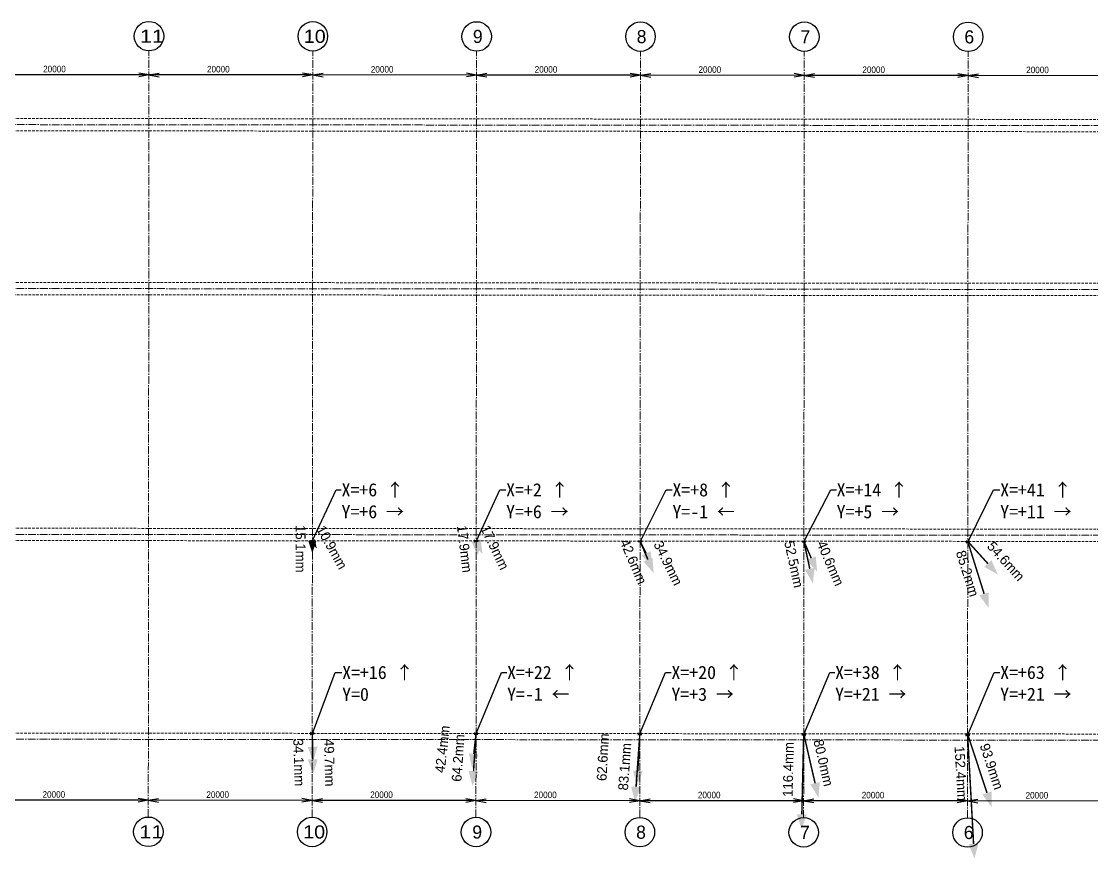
# Model space of a CAD drawing. Header units: millimetres. Extents: x -1487388 to 1863726, y -1887513 to 1367480.
# Drawn here: x -35519 to 95121, y -957857 to -855694 of the extents above; entities that cross this region are included whole.
import ezdxf
from ezdxf import colors
from ezdxf.entities.mleader import LeaderData, LeaderLine
from ezdxf.enums import TextEntityAlignment as Align
from ezdxf.math import Vec2, Vec3

# ---------------------------------------------------------------- set-up
doc = ezdxf.new("R2010")
doc.units = ezdxf.units.MM
doc.header["$LTSCALE"] = 50
doc.linetypes.add('CENTER', pattern=[9.525, 6.35, -3.175])
doc.linetypes.add('CENTER2', pattern=[28.575, 19.05, -3.175, 3.175, -3.175])
for name, color, linetype in [('ズレ変位_矢印', 7, 'Continuous'), ('上部鉄骨', 30, 'Continuous'), ('下部鉄骨', 3, 'Continuous'), ('寸法', 7, 'Continuous'), ('通り芯', 7, 'Continuous')]:
    doc.layers.add(name, color=color, linetype=linetype)
for name, color, linetype, lineweight in [('一点鎖線', 6, 'CENTER', 20), ('注釈', 9, 'Continuous', 25), ('鉄骨ズレ寸法', 7, 'Continuous', 13)]:
    doc.layers.add(name, color=color, linetype=linetype, lineweight=lineweight)
doc.styles.add('MSゴシック', font='')
doc.styles.get("Standard").update_dxf_attribs({"font": 'MS UI Gothic.ttf'})
doc.styles.get('MSゴシック').set_extended_font_data('MS Gothic')

# ---------------------------------------------------------------- blocks, each defined once
blk = doc.blocks.new('_Origin')
at = {"color": 0, "linetype": 'ByBlock', "lineweight": -2}
blk.add_line((0, 0), (-1, 0), dxfattribs=at)
blk.add_circle((0, 0), 0.5, dxfattribs=at)

msp = doc.modelspace()

# ---------------------------------------------------------------- linework, layer by layer
at = {"layer": 'ズレ変位_矢印', "color": 1, "const_width": 180}
for points in [[(39999.3, -919107.7), (40747.7, -920622.2)], [(59999.3, -919125), (60900.4, -921200.4)], [(79999.3, -919142.4), (82454.1, -921852.7)], [(-19.9, -942613.1), (32.3, -944223.4)], [(19974.7, -942660.4), (19701.6, -945083.8)], [(39973, -942696.6), (39728.4, -947150.1)], [(59979, -942625), (61368.5, -948664.2)], [(79978.9, -942642.3), (82351, -949850.1)]]:
    msp.add_lwpolyline(points, dxfattribs=at)
at = {"layer": 'ズレ変位_矢印', "color": 5, "const_width": 180}
for points in [[(39999.3, -919107.7), (40962.5, -921369.7)], [(59999.3, -919125), (60718.4, -922496.2)], [(79999.3, -919142.4), (82004.3, -925552.6)], [(-21, -942573), (49.4, -945744.3)], [(19979, -942590.4), (19674.2, -947201.9)], [(39979, -942607.7), (39510, -949104.2)], [(59979, -942625), (59747.5, -952465.2)], [(79978.9, -942642.3), (80715.4, -956059.3)]]:
    msp.add_lwpolyline(points, dxfattribs=at)
at = {"layer": 'ズレ変位_矢印', "color": 5}
for points in [[(0, -920585.1), (504, -919073.1), (-504, -919073.1)], [(20218.4, -920870.3), (20592.6, -919017.4), (19406, -919163.4)], [(41667.7, -923025.8), (41514.5, -921134.6), (40410.5, -921604.7)], [(61093.9, -924256.6), (61305.2, -922371), (60131.6, -922621.4)], [(82541.7, -927270.5), (82577, -925373.5), (81431.7, -925731.7)], [(89.4, -947543.8), (649.3, -945730.9), (-550.4, -945757.6)], [(19555.5, -948998), (20272.9, -947241.5), (19075.5, -947162.4)], [(39380.5, -950899.5), (40108.5, -949147.4), (38911.6, -949061)], [(59705.2, -954264.7), (60347.4, -952479.3), (59147.7, -952451.1)], [(80814.1, -957856.6), (81314.5, -956026.4), (80116.3, -956092.2)]]:
    msp.add_solid(points, dxfattribs=at)
at = {"layer": 'ズレ変位_矢印', "color": 1}
for points in [[(537.1, -920025), (317.3, -918894), (-317.3, -919252.1)], [(20770.1, -920702.5), (20536.7, -918833.5), (19462, -919347.3)], [(41545.1, -922235.9), (41285.6, -920356.4), (40209.8, -920888)], [(61617.3, -922851.4), (61450.8, -920961.4), (60350, -921439.3)], [(83662.4, -923186.8), (82898.8, -921449.9), (82009.4, -922255.4)], [(90.5, -946022.5), (631.9, -944204), (-567.4, -944242.9)], [(19499.9, -946872.5), (20297.8, -945151), (19105.4, -945016.6)], [(39629.7, -948947.4), (40327.5, -947183), (39129.3, -947117.2)], [(61772.1, -950418.4), (61953.2, -948529.7), (60783.8, -948798.8)], [(82913.7, -951559.9), (82921, -949662.6), (81781.1, -950037.7)]]:
    msp.add_solid(points, dxfattribs=at)
at = {"layer": '一点鎖線'}
for p, q in [((-269955.9, -867339.1), (203152.3, -867749)), ((-269957.2, -868839.1), (203151, -869249)), ((-270933, -887338.3), (203135, -887749)), ((-270869.8, -888838.4), (203133.7, -889249)), ((-270894.5, -917338.4), (203109, -917749)), ((-270895.8, -918838.4), (203107.7, -919249)), ((-270916.2, -942338.3), (203087.3, -942749))]:
    msp.add_line(p, q, dxfattribs=at)
at = {"layer": '上部鉄骨'}
for p, q in [((-182.3, -918982.6), (-194, -918982.6)), ((-194, -918982.6), (-194, -919182.6)), ((-194, -919182.6), (-182.3, -919182.6)), ((-182.3, -918982.6), (-182.3, -919182.6)), ((-182.3, -919076.6), (194.3, -919076.6)), ((-182.3, -919082.6), (194.3, -919082.6)), ((-182.3, -919088.6), (194.3, -919088.6)), ((6, -919088.6), (6, -919076.6)), ((194.3, -919182.6), (194.3, -918982.6)), ((206, -918982.6), (194.3, -918982.6)), ((194.3, -919182.6), (206, -919182.6)), ((206, -919182.6), (206, -918982.6)), ((19818.8, -919006.5), (19807.1, -919006.5)), ((19807.1, -919006.5), (19807.1, -919206.5)), ((19807.1, -919206.5), (19818.8, -919206.5)), ((19818.8, -919006.5), (19818.8, -919206.5)), ((19818.8, -919100.5), (20195.3, -919100.5)), ((19818.8, -919106.5), (20195.3, -919106.5)), ((19818.8, -919112.5), (20195.3, -919112.5)), ((20007.1, -919112.5), (20007.1, -919100.5)), ((20195.3, -919206.5), (20195.3, -919006.5)), ((20207.1, -919006.5), (20195.3, -919006.5)), ((20195.3, -919206.5), (20207.1, -919206.5)), ((20207.1, -919206.5), (20207.1, -919006.5)), ((39826.5, -919039), (39814.8, -919039)), ((39814.8, -919039), (39814.8, -919239)), ((39814.8, -919239), (39826.5, -919239)), ((39826.5, -919039), (39826.5, -919239)), ((39826.5, -919133), (40203.1, -919133)), ((39826.5, -919139), (40203.1, -919139)), ((39826.5, -919145), (40203.1, -919145)), ((40014.8, -919145), (40014.8, -919133)), ((40203.1, -919239), (40203.1, -919039)), ((40214.8, -919039), (40203.1, -919039)), ((40203.1, -919239), (40214.8, -919239)), ((40214.8, -919239), (40214.8, -919039)), ((59827.2, -919062.3), (59815.5, -919062.3)), ((59815.5, -919062.3), (59815.5, -919262.3)), ((59815.5, -919262.3), (59827.2, -919262.3)), ((59827.2, -919062.3), (59827.2, -919262.3)), ((59827.2, -919156.3), (60203.8, -919156.3)), ((59827.2, -919162.3), (60203.8, -919162.3)), ((59827.2, -919168.3), (60203.8, -919168.3)), ((60015.5, -919168.3), (60015.5, -919156.3)), ((60203.8, -919262.3), (60203.8, -919062.3)), ((60215.5, -919062.3), (60203.8, -919062.3)), ((60203.8, -919262.3), (60215.5, -919262.3)), ((60215.5, -919262.3), (60215.5, -919062.3)), ((79847.7, -919082.8), (79835.9, -919082.8)), ((79835.9, -919082.8), (79835.9, -919282.8)), ((79835.9, -919282.8), (79847.7, -919282.8)), ((79847.7, -919082.8), (79847.7, -919282.8)), ((79847.7, -919176.8), (80224.2, -919176.8)), ((79847.7, -919182.8), (80224.2, -919182.8)), ((79847.7, -919188.8), (80224.2, -919188.8)), ((80035.9, -919188.8), (80035.9, -919176.8)), ((80224.2, -919282.8), (80224.2, -919082.8)), ((80235.9, -919082.8), (80224.2, -919082.8)), ((80224.2, -919282.8), (80235.9, -919282.8)), ((80235.9, -919282.8), (80235.9, -919082.8)), ((-208.2, -942455.3), (-219.9, -942455.3)), ((-219.9, -942455.3), (-219.9, -942707.1)), ((-219.9, -942707.1), (-208.2, -942707.1)), ((-208.2, -942455.3), (-208.2, -942707.1)), ((-208.2, -942601.1), (168.4, -942601.1)), ((-208.2, -942607.1), (168.4, -942607.1)), ((-208.2, -942613.1), (168.4, -942613.1)), ((-19.9, -942613.1), (-19.9, -942601.1)), ((168.4, -942707.1), (168.4, -942455.3)), ((180.1, -942455.3), (168.4, -942455.3)), ((168.4, -942707.1), (180.1, -942707.1)), ((180.1, -942707.1), (180.1, -942455.3)), ((19785.9, -942480.6), (19774.2, -942480.6)), ((19774.2, -942480.6), (19774.2, -942732.5)), ((19774.2, -942732.5), (19785.9, -942732.5)), ((19785.9, -942480.6), (19785.9, -942732.5)), ((19785.9, -942626.5), (20162.5, -942626.5)), ((19785.9, -942632.5), (20162.5, -942632.5)), ((19785.9, -942638.5), (20162.5, -942638.5)), ((19974.2, -942638.5), (19974.2, -942626.5)), ((20162.5, -942732.5), (20162.5, -942480.6)), ((20174.2, -942480.6), (20162.5, -942480.6)), ((20162.5, -942732.5), (20174.2, -942732.5)), ((20174.2, -942732.5), (20174.2, -942480.6)), ((39787.2, -942518.3), (39775.5, -942518.3)), ((39775.5, -942518.3), (39775.5, -942770.2)), ((39775.5, -942770.2), (39787.2, -942770.2)), ((39787.2, -942518.3), (39787.2, -942770.2)), ((39787.2, -942664.2), (40163.8, -942664.2)), ((39787.2, -942670.2), (40163.8, -942670.2)), ((39787.2, -942676.2), (40163.8, -942676.2)), ((39975.5, -942676.2), (39975.5, -942664.2)), ((40163.8, -942770.2), (40163.8, -942518.3)), ((40175.5, -942518.3), (40163.8, -942518.3)), ((40163.8, -942770.2), (40175.5, -942770.2)), ((40175.5, -942770.2), (40175.5, -942518.3)), ((59808.6, -942551.1), (59796.9, -942551.1)), ((59796.9, -942551.1), (59796.9, -942802.9)), ((59796.9, -942802.9), (59808.6, -942802.9)), ((59808.6, -942551.1), (59808.6, -942802.9)), ((59808.6, -942696.9), (60185.2, -942696.9)), ((59808.6, -942702.9), (60185.2, -942702.9)), ((59808.6, -942708.9), (60185.2, -942708.9)), ((59996.9, -942708.9), (59996.9, -942696.9)), ((60185.2, -942802.9), (60185.2, -942551.1)), ((60196.9, -942551.1), (60185.2, -942551.1)), ((60185.2, -942802.9), (60196.9, -942802.9)), ((60196.9, -942802.9), (60196.9, -942551.1)), ((79820, -942579.6), (79808.3, -942579.6)), ((79808.3, -942579.6), (79808.3, -942831.5)), ((79808.3, -942831.5), (79820, -942831.5)), ((79820, -942579.6), (79820, -942831.5)), ((79820, -942725.5), (80196.6, -942725.5)), ((79820, -942731.5), (80196.6, -942731.5)), ((79820, -942737.5), (80196.6, -942737.5)), ((80008.3, -942737.5), (80008.3, -942725.5)), ((80196.6, -942831.5), (80196.6, -942579.6)), ((80208.3, -942579.6), (80196.6, -942579.6)), ((80196.6, -942831.5), (80208.3, -942831.5)), ((80208.3, -942831.5), (80208.3, -942579.6))]:
    msp.add_line(p, q, dxfattribs=at)
at = {"layer": '下部鉄骨'}
for p, q in [((-188.3, -918988.2), (-200, -918988.2)), ((-200, -918988.2), (-200, -919188.2)), ((-200, -919188.2), (-188.3, -919188.2)), ((-188.3, -918988.2), (-188.3, -919188.2)), ((-188.3, -919082.2), (188.3, -919082.2)), ((-188.3, -919088.2), (188.3, -919088.2)), ((-188.3, -919094.2), (188.3, -919094.2)), ((0, -919094.2), (0, -919082.2)), ((188.3, -919188.2), (188.3, -918988.2)), ((200, -918988.2), (188.3, -918988.2)), ((188.3, -919188.2), (200, -919188.2)), ((200, -919188.2), (200, -918988.2)), ((19813.2, -919008.2), (19801.5, -919008.2)), ((19801.5, -919008.2), (19801.5, -919208.2)), ((19801.5, -919208.2), (19813.2, -919208.2)), ((19813.2, -919008.2), (19813.2, -919208.2)), ((19813.2, -919102.2), (20189.8, -919102.2)), ((19813.2, -919108.2), (20189.8, -919108.2)), ((19813.2, -919114.2), (20189.8, -919114.2)), ((20001.5, -919114.2), (20001.5, -919102.2)), ((20189.8, -919208.2), (20189.8, -919008.2)), ((20201.5, -919008.2), (20189.8, -919008.2)), ((20189.8, -919208.2), (20201.5, -919208.2)), ((20201.5, -919208.2), (20201.5, -919008.2)), ((39827.7, -919046.9), (39816, -919046.9)), ((39816, -919046.9), (39816, -919246.9)), ((39816, -919246.9), (39827.7, -919246.9)), ((39827.7, -919046.9), (39827.7, -919246.9)), ((39827.7, -919140.9), (40204.3, -919140.9)), ((39827.7, -919146.9), (40204.3, -919146.9)), ((39827.7, -919152.9), (40204.3, -919152.9)), ((40016, -919152.9), (40016, -919140.9)), ((40204.3, -919246.9), (40204.3, -919046.9)), ((40216, -919046.9), (40204.3, -919046.9)), ((40204.3, -919246.9), (40216, -919246.9)), ((40216, -919246.9), (40216, -919046.9)), ((59822, -919076.4), (59810.3, -919076.4)), ((59810.3, -919076.4), (59810.3, -919276.4)), ((59810.3, -919276.4), (59822, -919276.4)), ((59822, -919076.4), (59822, -919276.4)), ((59822, -919170.4), (60198.5, -919170.4)), ((59822, -919176.4), (60198.5, -919176.4)), ((59822, -919182.4), (60198.5, -919182.4)), ((60010.3, -919182.4), (60010.3, -919170.4)), ((60198.5, -919276.4), (60198.5, -919076.4)), ((60210.3, -919076.4), (60198.5, -919076.4)), ((60198.5, -919276.4), (60210.3, -919276.4)), ((60210.3, -919276.4), (60210.3, -919076.4)), ((79836.4, -919123.7), (79824.7, -919123.7)), ((79824.7, -919123.7), (79824.7, -919323.7)), ((79824.7, -919323.7), (79836.4, -919323.7)), ((79836.4, -919123.7), (79836.4, -919323.7)), ((79836.4, -919217.7), (80213, -919217.7)), ((79836.4, -919223.7), (80213, -919223.7)), ((79836.4, -919229.7), (80213, -919229.7)), ((80024.7, -919229.7), (80024.7, -919217.7)), ((80213, -919323.7), (80213, -919123.7)), ((80224.7, -919123.7), (80213, -919123.7)), ((80213, -919323.7), (80224.7, -919323.7)), ((80224.7, -919323.7), (80224.7, -919123.7)), ((-208.2, -942470.9), (-219.9, -942470.9)), ((-219.9, -942470.9), (-219.9, -942722.7)), ((-219.9, -942722.7), (-208.2, -942722.7)), ((-208.2, -942470.9), (-208.2, -942722.7)), ((-208.2, -942616.7), (168.4, -942616.7)), ((-208.2, -942622.7), (168.4, -942622.7)), ((-208.2, -942628.7), (168.4, -942628.7)), ((-19.9, -942628.7), (-19.9, -942616.7)), ((168.4, -942722.7), (168.4, -942470.9)), ((180.1, -942470.9), (168.4, -942470.9)), ((168.4, -942722.7), (180.1, -942722.7)), ((180.1, -942722.7), (180.1, -942470.9)), ((19786.5, -942502.6), (19774.7, -942502.6)), ((19774.7, -942502.6), (19774.7, -942754.4)), ((19774.7, -942754.4), (19786.5, -942754.4)), ((19786.5, -942502.6), (19786.5, -942754.4)), ((19786.5, -942648.4), (20163, -942648.4)), ((19786.5, -942654.4), (20163, -942654.4)), ((19786.5, -942660.4), (20163, -942660.4)), ((19974.7, -942660.4), (19974.7, -942648.4)), ((20163, -942754.4), (20163, -942502.6)), ((20174.7, -942502.6), (20163, -942502.6)), ((20163, -942754.4), (20174.7, -942754.4)), ((20174.7, -942754.4), (20174.7, -942502.6)), ((39784.7, -942538.7), (39773, -942538.7)), ((39773, -942538.7), (39773, -942790.6)), ((39773, -942790.6), (39784.7, -942790.6)), ((39784.7, -942538.7), (39784.7, -942790.6)), ((39784.7, -942684.6), (40161.3, -942684.6)), ((39784.7, -942690.6), (40161.3, -942690.6)), ((39784.7, -942696.6), (40161.3, -942696.6)), ((39973, -942696.6), (39973, -942684.6)), ((40161.3, -942790.6), (40161.3, -942538.7)), ((40173, -942538.7), (40161.3, -942538.7)), ((40161.3, -942790.6), (40173, -942790.6)), ((40173, -942790.6), (40173, -942538.7)), ((59787.9, -942589.5), (59776.2, -942589.5)), ((59776.2, -942589.5), (59776.2, -942841.4)), ((59776.2, -942841.4), (59787.9, -942841.4)), ((59787.9, -942589.5), (59787.9, -942841.4)), ((59787.9, -942735.4), (60164.5, -942735.4)), ((59787.9, -942741.4), (60164.5, -942741.4)), ((59787.9, -942747.4), (60164.5, -942747.4)), ((59976.2, -942747.4), (59976.2, -942735.4)), ((60164.5, -942841.4), (60164.5, -942589.5)), ((60176.2, -942589.5), (60164.5, -942589.5)), ((60164.5, -942841.4), (60176.2, -942841.4)), ((60176.2, -942841.4), (60176.2, -942589.5)), ((79799, -942642.6), (79787.3, -942642.6)), ((79787.3, -942642.6), (79787.3, -942894.5)), ((79787.3, -942894.5), (79799, -942894.5)), ((79799, -942642.6), (79799, -942894.5)), ((79799, -942788.5), (80175.6, -942788.5)), ((79799, -942794.5), (80175.6, -942794.5)), ((79799, -942800.5), (80175.6, -942800.5)), ((79987.3, -942800.5), (79987.3, -942788.5)), ((80175.6, -942894.5), (80175.6, -942642.6)), ((80187.3, -942642.6), (80175.6, -942642.6)), ((80175.6, -942894.5), (80187.3, -942894.5)), ((80187.3, -942894.5), (80187.3, -942642.6))]:
    msp.add_line(p, q, dxfattribs=at)
at = {"layer": '寸法'}
for p, q in [((-19951.4, -862215.4), (-39951.4, -862198)), ((-19951.4, -862215.4), (-21202.8, -862439.1)), ((-19951.4, -862215.4), (-21202.4, -861989.5)), ((-19951.4, -862215.4), (-18700, -861991.6)), ((48.6, -862232.7), (-19951.4, -862215.4)), ((-19951.4, -862215.4), (-18700.4, -862441.2)), ((48.6, -862232.7), (-1202.4, -862006.8)), ((48.6, -862232.7), (1300, -862009)), ((20048.6, -862250), (18797.6, -862024.1)), ((20048.6, -862250), (21300, -862026.3)), ((40048.6, -862267.3), (38797.6, -862041.5)), ((40048.6, -862267.3), (41300, -862043.6)), ((60048.6, -862284.7), (58797.6, -862058.8)), ((60048.6, -862284.7), (61300, -862061)), ((80048.6, -862302), (78797.5, -862076.1)), ((80048.6, -862302), (81299.9, -862078.3)), ((48.6, -862232.7), (-1202.8, -862456.4)), ((20048.6, -862250), (48.6, -862232.7)), ((48.6, -862232.7), (1299.6, -862458.6)), ((20048.6, -862250), (18797.2, -862473.7)), ((40048.6, -862267.3), (20048.6, -862250)), ((20048.6, -862250), (21299.6, -862475.9)), ((40048.6, -862267.3), (38797.2, -862491.1)), ((60048.6, -862284.7), (40048.6, -862267.3)), ((40048.6, -862267.3), (41299.6, -862493.2)), ((60048.6, -862284.7), (58797.2, -862508.4)), ((80048.6, -862302), (60048.6, -862284.7)), ((60048.6, -862284.7), (61299.6, -862510.6)), ((80048.6, -862302), (78797.2, -862525.7)), ((100048.5, -862319.3), (80048.6, -862302)), ((80048.6, -862302), (81299.6, -862527.9)), ((-20028.1, -950736.7), (-40028.1, -950719.4)), ((-20028.1, -950736.7), (-21279.5, -950960.4)), ((-20028.1, -950736.7), (-21279.1, -950510.8)), ((-20028.1, -950736.7), (-18776.7, -950513)), ((-28.1, -950754), (-20028.1, -950736.7)), ((-20028.1, -950736.7), (-18777.1, -950962.6)), ((-28.1, -950754), (-1279.5, -950977.7)), ((-28.1, -950754), (-1279.1, -950528.1)), ((-28.1, -950754), (1223.3, -950530.3)), ((19971.9, -950771.4), (-28.1, -950754)), ((-28.1, -950754), (1222.9, -950979.9)), ((19971.9, -950771.4), (18720.5, -950995.1)), ((19971.9, -950771.4), (18720.9, -950545.5)), ((19971.9, -950771.4), (21223.3, -950547.6)), ((39971.9, -950788.7), (19971.9, -950771.4)), ((19971.9, -950771.4), (21222.9, -950997.2)), ((39971.9, -950788.7), (38720.5, -951012.4)), ((39971.9, -950788.7), (38720.9, -950562.8)), ((39971.9, -950788.7), (41223.3, -950565)), ((59971.9, -950806), (39971.9, -950788.7)), ((39971.9, -950788.7), (41222.9, -951014.6)), ((59971.9, -950806), (58720.5, -951029.7)), ((59971.9, -950806), (58720.9, -950580.1)), ((59971.9, -950806), (61223.3, -950582.3)), ((79971.9, -950823.3), (59971.9, -950806)), ((59971.9, -950806), (61222.9, -951031.9)), ((79971.9, -950823.3), (78720.5, -951047)), ((79971.9, -950823.3), (78720.9, -950597.4)), ((79971.9, -950823.3), (81223.3, -950599.6)), ((99971.9, -950840.7), (79971.9, -950823.3)), ((79971.9, -950823.3), (81222.9, -951049.2))]:
    msp.add_line(p, q, dxfattribs=at)
at = {"layer": '注釈', "color": 7}
for centre in [(-19947.3, -857493.6), (52.7, -857510.9), (20052.7, -857528.2), (40052.7, -857545.5), (60052.7, -857562.9), (80052.7, -857580.2), (-20019.3, -954585.2), (-19.3, -954602.5), (19980.7, -954619.8), (39980.7, -954637.2), (59980.7, -954654.5), (79980.7, -954671.8)]:
    msp.add_circle(centre, 1800, dxfattribs=at)
at = {"layer": '通り芯', "color": 8, "linetype": 'CENTER2', "lineweight": 13}
for p, q in [((-20029.9, -952785.2), (-19948.9, -859339.2)), ((-29.9, -952802.5), (51.1, -859356.5)), ((19970.1, -952819.9), (20051.1, -859373.8)), ((39970.1, -952837.2), (40051.1, -859391.2)), ((59970.1, -952854.5), (60051.1, -859408.5)), ((79970.1, -952871.8), (80051, -859425.8)), ((-276127.5, -868083.8), (213436.6, -868507.9)), ((-276144.8, -888083.8), (213419.3, -888508)), ((-276170.8, -918083.8), (213393.3, -918507.9)), ((-276192.4, -943083.8), (213371.6, -943507.9))]:
    msp.add_line(p, q, dxfattribs=at)

# ---------------------------------------------------------------- texts
at = {"layer": 'ズレ変位_矢印', "color": 5}
for s, rotation, p in [('15.1mm', 270.000002, (-2393.5, -920054.2)), ('17.9mm', 277.015493, (17635.1, -920183.6)), ('42.6mm', 293.065, (38311.3, -921998)), ('52.5mm', 282.040676, (57844.9, -922138.9)), ('85.2mm', 287.368933, (79055.8, -923355.4)), ('64.2mm', 86.218992, (18742.6, -945638)), ('49.7mm', 271.272696, (1133.3, -946175.5)), ('83.1mm', 85.871497, (39081.3, -946710.4)), ('116.4mm', 88.652763, (59053.2, -946999.5)), ('152.4mm', 273.141904, (78212.6, -947528.2))]:
    msp.add_text(s, height=1200, rotation=rotation, dxfattribs=at).set_placement(p, align=Align.BOTTOM_CENTER)
at = {"layer": 'ズレ変位_矢印', "color": 1}
for s, rotation, p in [('10.9mm', 299.433181, (1547.4, -920347.2)), ('17.9mm', 295.553924, (21408.4, -920297.6)), ('34.9mm', 296.296299, (42570.9, -922234.1)), ('40.6mm', 293.470148, (62367.5, -922200)), ('54.6mm', 312.167903, (83951.7, -922209.6)), ('42.4mm', 83.568539, (16819, -944607.5)), ('62.6mm', 86.856541, (36414.6, -945532.9)), ('34.1mm', 271.855219, (-2605.1, -946156.5)), ('80.0mm', 282.957355, (61460.2, -946387.2)), ('93.9mm', 288.216291, (82016.3, -946913.6))]:
    msp.add_text(s, height=1200, rotation=rotation, dxfattribs=at).set_placement(p, align=Align.BOTTOM_CENTER)
at = {"layer": '寸法', "width": 0.929941}
for p in [(-32864.8, -861904.1), (-12864.8, -861921.4), (7135.2, -861938.7), (27135.2, -861956.1), (47135.2, -861973.4), (67135.2, -861990.7), (87135.2, -862008), (-32941.5, -950425.4), (-12941.5, -950442.7), (7058.5, -950460.1), (27058.5, -950477.4), (47058.5, -950494.7), (67058.5, -950512.1), (87058.5, -950529.4)]:
    msp.add_text('20000', height=800, rotation=359.950361, dxfattribs=at).set_placement(p)
at = {"layer": '注釈', "color": 7}
for s, width, p in [('11', 1.234286, (-21045.1, -858292.6)), ('10', 1.122078, (-1045.2, -858309.9)), ('11', 1.234286, (-21117.1, -955384.2)), ('10', 1.122078, (-1117.1, -955401.5))]:
    msp.add_text(s, height=1600, rotation=359.950361, dxfattribs=dict(at, width=width)).set_placement(p)
for s, p in [('9', (19594.8, -858327.8)), ('8', (39594.8, -858345.1)), ('7', (59594.8, -858362.5)), ('6', (79594.8, -858379.8)), ('9', (19522.9, -955419.4)), ('8', (39522.9, -955436.8)), ('7', (59522.9, -955454.1)), ('6', (79522.8, -955471.4))]:
    msp.add_text(s, height=1600, rotation=359.950361, dxfattribs=at).set_placement(p)

# ---------------------------------------------------------------- leaders
at = {"layer": '鉄骨ズレ寸法'}
ml = msp.add_multileader_mtext('Standard', dxfattribs=at)
ml.set_content('X=+6 ↑\\PY=+6 →', color=256, style='MSゴシック')
ml.set_leader_properties()
ml.set_arrow_properties(name='ORIGIN')
ml.build(insert=Vec2(0, 0))
ml.multileader.update_dxf_attribs({"has_text_frame": 1, "text_right_attachment_type": 6, "dogleg_length": 0.36, "arrow_head_size": 50})
ctx = ml.context
ctx.base_point, ctx.char_height, ctx.arrow_head_size, ctx.landing_gap_size, ctx.plane_origin = Vec3(3529.3, -912859.2), 1600, 50, 30, Vec3(0, -919088.2)
ctx.right_attachment = 6
notes = []
notes.append((ctx, [(0, (1, 1, 0), (2884.6, -912859.2), (1, 0), 644.7, [(0, [(0, -919088.2)], 0, [])])]))
ctx.mtext.insert, ctx.mtext.flow_direction = Vec3(3559.3, -912055.1), 5
ml = msp.add_multileader_mtext('Standard', dxfattribs=at)
ml.set_content('X=+2 ↑\\PY=+6 →', color=256, style='MSゴシック')
ml.set_leader_properties()
ml.set_arrow_properties(name='ORIGIN')
ml.build(insert=Vec2(0, 0))
ml.multileader.update_dxf_attribs({"has_text_frame": 1, "text_right_attachment_type": 6, "dogleg_length": 0.36, "arrow_head_size": 50})
ctx = ml.context
ctx.base_point, ctx.char_height, ctx.arrow_head_size, ctx.landing_gap_size, ctx.plane_origin = Vec3(23621.9, -912859.2), 1600, 50, 30, Vec3(20001.5, -919108.2)
ctx.right_attachment = 6
notes.append((ctx, [(0, (1, 1, 0), (22877.5, -912859.2), (1, 0), 744.4, [(0, [(20001.5, -919108.2)], 0, [])])]))
ctx.mtext.insert, ctx.mtext.flow_direction = Vec3(23651.9, -912055.1), 5
ml = msp.add_multileader_mtext('Standard', dxfattribs=at)
ml.set_content('X=+8 ↑\\PY=-1 ←', color=256, style='MSゴシック')
ml.set_leader_properties()
ml.set_arrow_properties(name='ORIGIN')
ml.build(insert=Vec2(0, 0))
ml.multileader.update_dxf_attribs({"has_text_frame": 1, "text_right_attachment_type": 6, "dogleg_length": 0.36, "arrow_head_size": 50})
ctx = ml.context
ctx.base_point, ctx.char_height, ctx.arrow_head_size, ctx.landing_gap_size, ctx.plane_origin = Vec3(43923.4, -912859.2), 1600, 50, 30, Vec3(40016, -919146.9)
ctx.right_attachment = 6
notes.append((ctx, [(1, (1, 1, 0), (43170.8, -912859.2), (1, 0), 752.6, [(0, [(40016, -919146.9)], 0, [])])]))
ctx.mtext.insert, ctx.mtext.flow_direction = Vec3(43953.4, -912055.1), 5
ml = msp.add_multileader_mtext('Standard', dxfattribs=at)
ml.set_content('X=+14 ↑\\PY=+5 →', color=256, style='MSゴシック')
ml.set_leader_properties()
ml.set_arrow_properties(name='ORIGIN')
ml.build(insert=Vec2(0, 0))
ml.multileader.update_dxf_attribs({"has_text_frame": 1, "text_right_attachment_type": 6, "dogleg_length": 0.36, "arrow_head_size": 50})
ctx = ml.context
ctx.base_point, ctx.char_height, ctx.arrow_head_size, ctx.landing_gap_size, ctx.plane_origin = Vec3(63965.4, -912859.2), 1600, 50, 30, Vec3(60010.3, -919176.4)
ctx.right_attachment = 6
notes.append((ctx, [(0, (1, 1, 0), (63287.9, -912859.2), (1, 0), 677.6, [(0, [(60010.3, -919176.4)], 0, [])])]))
ctx.mtext.insert, ctx.mtext.flow_direction = Vec3(63995.4, -912055.1), 5
ml = msp.add_multileader_mtext('Standard', dxfattribs=at)
ml.set_content('X=+41 ↑\\PY=+11 →', color=256, style='MSゴシック')
ml.set_leader_properties()
ml.set_arrow_properties(name='ORIGIN')
ml.build(insert=Vec2(0, 0))
ml.multileader.update_dxf_attribs({"has_text_frame": 1, "text_right_attachment_type": 6, "dogleg_length": 0.36, "arrow_head_size": 50})
ctx = ml.context
ctx.base_point, ctx.char_height, ctx.arrow_head_size, ctx.landing_gap_size, ctx.plane_origin = Vec3(83933.7, -912859.2), 1600, 50, 30, Vec3(80024.7, -919223.7)
ctx.right_attachment = 6
notes.append((ctx, [(0, (1, 1, 0), (83162.2, -912859.2), (1, 0), 771.5, [(0, [(80024.7, -919223.7)], 0, [])])]))
ctx.mtext.insert, ctx.mtext.flow_direction = Vec3(83963.7, -912055.1), 5
ml = msp.add_multileader_mtext('Standard', dxfattribs=at)
ml.set_content('X=+16 ↑\\PY=0', color=256, style='MSゴシック')
ml.set_leader_properties()
ml.set_arrow_properties(name='ORIGIN')
ml.build(insert=Vec2(0, 0))
ml.multileader.update_dxf_attribs({"has_text_frame": 1, "text_right_attachment_type": 6, "dogleg_length": 0.36, "arrow_head_size": 50})
ctx = ml.context
ctx.base_point, ctx.char_height, ctx.arrow_head_size, ctx.landing_gap_size, ctx.plane_origin = Vec3(3604, -935141.4), 1600, 50, 30, Vec3(-19.9, -942622.7)
ctx.right_attachment = 6
notes.append((ctx, [(0, (1, 1, 0), (2797.7, -935141.4), (1, 0), 806.4, [(0, [(-19.9, -942622.7)], 0, [])])]))
ctx.mtext.insert, ctx.mtext.flow_direction = Vec3(3634, -934341.4), 5
ml = msp.add_multileader_mtext('Standard', dxfattribs=at)
ml.set_content('X=+22 ↑\\PY=-1 ←', color=256, style='MSゴシック')
ml.set_leader_properties()
ml.set_arrow_properties(name='ORIGIN')
ml.build(insert=Vec2(0, 0))
ml.multileader.update_dxf_attribs({"has_text_frame": 1, "text_right_attachment_type": 6, "dogleg_length": 0.36, "arrow_head_size": 50})
ctx = ml.context
ctx.base_point, ctx.char_height, ctx.arrow_head_size, ctx.landing_gap_size, ctx.plane_origin = Vec3(23739.7, -935141.4), 1600, 50, 30, Vec3(19974.7, -942654.4)
ctx.right_attachment = 6
notes.append((ctx, [(1, (1, 1, 0), (23102.6, -935141.4), (1, 0), 637.1, [(0, [(19974.7, -942654.4)], 0, [])])]))
ctx.mtext.insert, ctx.mtext.flow_direction = Vec3(23769.7, -934337.4), 5
ml = msp.add_multileader_mtext('Standard', dxfattribs=at)
ml.set_content('X=+20 ↑\\PY=+3 →', color=256, style='MSゴシック')
ml.set_leader_properties()
ml.set_arrow_properties(name='ORIGIN')
ml.build(insert=Vec2(0, 0))
ml.multileader.update_dxf_attribs({"has_text_frame": 1, "text_right_attachment_type": 6, "dogleg_length": 0.36, "arrow_head_size": 50})
ctx = ml.context
ctx.base_point, ctx.char_height, ctx.arrow_head_size, ctx.landing_gap_size, ctx.plane_origin = Vec3(43801.1, -935141.4), 1600, 50, 30, Vec3(39973, -942690.6)
ctx.right_attachment = 6
notes.append((ctx, [(0, (1, 1, 0), (43109.5, -935141.4), (1, 0), 691.6, [(0, [(39973, -942690.6)], 0, [])])]))
ctx.mtext.insert, ctx.mtext.flow_direction = Vec3(43831.1, -934337.4), 5
ml = msp.add_multileader_mtext('Standard', dxfattribs=at)
ml.set_content('X=+38 ↑\\PY=+21 →', color=256, style='MSゴシック')
ml.set_leader_properties()
ml.set_arrow_properties(name='ORIGIN')
ml.build(insert=Vec2(0, 0))
ml.multileader.update_dxf_attribs({"has_text_frame": 1, "text_right_attachment_type": 6, "dogleg_length": 0.36, "arrow_head_size": 50})
ctx = ml.context
ctx.base_point, ctx.char_height, ctx.arrow_head_size, ctx.landing_gap_size, ctx.plane_origin = Vec3(63778.7, -935141.4), 1600, 50, 30, Vec3(59976.2, -942741.4)
ctx.right_attachment = 6
notes.append((ctx, [(0, (1, 1, 0), (63158.8, -935141.4), (1, 0), 619.8, [(0, [(59976.2, -942741.4)], 0, [])])]))
ctx.mtext.insert, ctx.mtext.flow_direction = Vec3(63808.7, -934337.4), 5
ml = msp.add_multileader_mtext('Standard', dxfattribs=at)
ml.set_content('X=+63 ↑\\PY=+21 →', color=256, style='MSゴシック')
ml.set_leader_properties()
ml.set_arrow_properties(name='ORIGIN')
ml.build(insert=Vec2(0, 0))
ml.multileader.update_dxf_attribs({"has_text_frame": 1, "text_right_attachment_type": 6, "dogleg_length": 0.36, "arrow_head_size": 50})
ctx = ml.context
ctx.base_point, ctx.char_height, ctx.arrow_head_size, ctx.landing_gap_size, ctx.plane_origin = Vec3(83929.9, -935141.4), 1600, 50, 30, Vec3(79987.3, -942794.5)
ctx.right_attachment = 6
notes.append((ctx, [(0, (1, 1, 0), (83243.7, -935141.4), (1, 0), 686.2, [(0, [(79987.3, -942794.5)], 0, [])])]))
ctx.mtext.insert, ctx.mtext.flow_direction = Vec3(83959.9, -934337.4), 5
for ctx, leaders in notes:
    for number, flags, end, landing, length, lines in leaders:
        leader = LeaderData()
        leader.index, (leader.has_last_leader_line, leader.has_dogleg_vector, leader.attachment_direction) = number, flags
        leader.last_leader_point, leader.dogleg_vector, leader.dogleg_length = Vec3(end), Vec3(landing), length
        for number, points, colour, breaks in lines:
            line = LeaderLine()
            line.index, line.vertices, line.color, line.breaks = number, Vec3.list(points), colors.encode_raw_color(colour), breaks
            leader.lines.append(line)
        ctx.leaders.append(leader)

doc.saveas('drawing.dxf')
